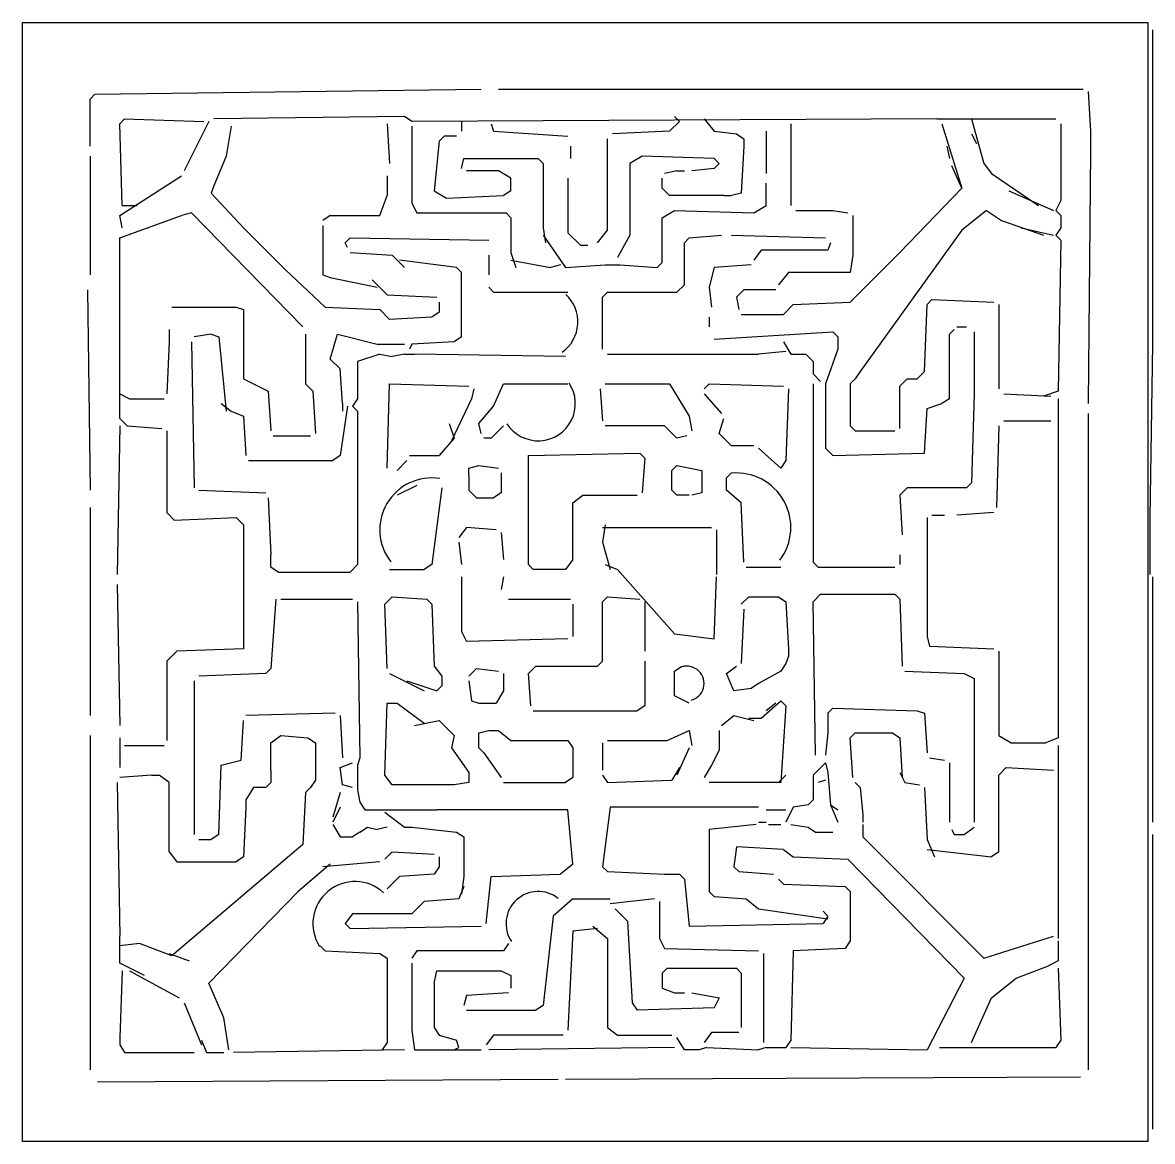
# Model space of a CAD drawing. Extents: x -42728 to 99010, y -18674 to 47645.
# Drawn here: x 64971 to 67431, y 38414 to 40850 of the extents above; entities that cross this region are included whole.
import ezdxf

# ---------------------------------------------------------------- set-up
doc = ezdxf.new("R2010")
doc.units = 0
doc.header["$LTSCALE"] = 100
doc.header["$MEASUREMENT"] = 0
doc.layers.get('0').update_dxf_attribs({"linetype": 'CONTINUOUS'})
doc.layers.add('家具', color=223, linetype='CONTINUOUS')
doc.styles.get("Standard").update_dxf_attribs({"font": 'ISOCP'})

# ---------------------------------------------------------------- blocks, each defined once
blk = doc.blocks.new('A$C6E686667')
at = {"layer": '家具', "color": 3}
for p, q in [((104.5, 265.8), (104.5, 2702)), ((104.5, 2702), (2554.6, 2702)), ((2554.6, 2702), (2554.6, 265.8)), ((2564.3, 2686.4), (2564.3, 2637.9)), ((2564.3, 2637.9), (2564.3, 2605.5)), ((2564.3, 2605.5), (2564.3, 2001.6)), ((251.3, 2535.4), (262, 2546.2)), ((251.3, 2433), (251.3, 2535.4)), ((262, 2546.2), (1103.1, 2557)), ((1140.9, 2557), (2413.3, 2557)), ((2424.1, 2551.6), (2429.5, 2465.3)), ((316, 2481.5), (326.7, 2492.3)), ((326.7, 2492.3), (499.3, 2486.9)), ((510.1, 2486.9), (456.1, 2379.1)), ((936, 2497.7), (520.8, 2492.3)), ((952.2, 2486.9), (936, 2497.7)), ((2095.2, 2492.3), (952.2, 2486.9)), ((1060, 2486.9), (1060, 2465.3)), ((1534.5, 2486.9), (1512.9, 2465.3)), ((1523.7, 2497.7), (1534.5, 2486.9)), ((1588.4, 2492.3), (1610, 2465.3)), ((2095.2, 2492.3), (2111.4, 2492.3)), ((2111.4, 2492.3), (2354, 2492.3)), ((2159.9, 2492.3), (2170.7, 2492.3)), ((2170.7, 2492.3), (2197.6, 2395.2)), ((321.3, 2303.6), (316, 2481.5)), ((558.6, 2476.1), (547.8, 2411.4)), ((898.3, 2481.5), (903.6, 2395.2)), ((952.2, 2476.1), (952.2, 2309)), ((1124.7, 2481.5), (1130.1, 2465.3)), ((1130.1, 2465.3), (1291.8, 2454.5)), ((1512.9, 2465.3), (1388.9, 2459.9)), ((1610, 2465.3), (1658.5, 2459.9)), ((1658.5, 2459.9), (1674.7, 2449.1)), ((1723.2, 2465.3), (1723.2, 2373.7)), ((1777.1, 2481.5), (1777.1, 2303.6)), ((2106, 2481.5), (2149.1, 2341.3)), ((2170.7, 2459.9), (2181.5, 2438.4)), ((2364.8, 2481.5), (2364.8, 2314.4)), ((2429.5, 2465.3), (2429.5, 2422.2)), ((1011.5, 2443.8), (1000.7, 2335.9)), ((1022.3, 2454.5), (1011.5, 2443.8)), ((1049.2, 2454.5), (1022.3, 2454.5)), ((1378.1, 2249.7), (1378.1, 2449.1)), ((1674.7, 2449.1), (1674.7, 2433)), ((251.3, 2411.4), (251.3, 2152.6)), ((547.8, 2411.4), (520.8, 2346.7)), ((1297.2, 2433), (1297.2, 2406)), ((1453.6, 2411.4), (1426.6, 2395.2)), ((1610, 2406), (1453.6, 2411.4)), ((1674.7, 2433), (1669.3, 2330.5)), ((2116.8, 2433), (2122.2, 2406)), ((2429.5, 2422.2), (2424.1, 1872.2)), ((1060, 2384.4), (1065.4, 2406)), ((1065.4, 2406), (1227.1, 2406)), ((1227.1, 2406), (1237.9, 2395.2)), ((1237.9, 2395.2), (1237.9, 2255)), ((1426.6, 2395.2), (1426.6, 2238.9)), ((1610, 2406), (1620.7, 2395.2)), ((1620.7, 2395.2), (1610, 2384.4)), ((2149.1, 2341.3), (2127.6, 2389.8)), ((2197.6, 2395.2), (2213.8, 2373.7)), ((316, 2282), (450.7, 2368.3)), ((898.3, 2368.3), (898.3, 2325.1)), ((1140.9, 2379.1), (1070.8, 2379.1)), ((1167.8, 2362.9), (1140.9, 2379.1)), ((1167.8, 2335.9), (1167.8, 2362.9)), ((1291.8, 2362.9), (1291.8, 2244.3)), ((1496.7, 2341.3), (1496.7, 2362.9)), ((1529.1, 2379.1), (1502.1, 2373.7)), ((1529.1, 2379.1), (1545.3, 2379.1)), ((1610, 2384.4), (1561.4, 2379.1)), ((2213.8, 2373.7), (2316.3, 2303.6)), ((520.8, 2346.7), (515.4, 2330.5)), ((1512.9, 2325.1), (1496.7, 2341.3)), ((1723.2, 2303.6), (1723.2, 2352.1)), ((2014.3, 2201.1), (2149.1, 2341.3)), ((515.4, 2330.5), (585.5, 2255)), ((882.1, 2282), (898.3, 2325.1)), ((1000.7, 2335.9), (1027.7, 2319.7)), ((1027.7, 2319.7), (1151.7, 2325.1)), ((1167.8, 2335.9), (1151.7, 2325.1)), ((1631.5, 2325.1), (1512.9, 2325.1)), ((1631.5, 2325.1), (1647.7, 2325.1)), ((1669.3, 2330.5), (1647.7, 2325.1)), ((2251.6, 2335.9), (2348.6, 2292.8)), ((2364.8, 2314.4), (2354, 2292.8)), ((321.3, 2303.6), (353.7, 2303.6)), ((952.2, 2309), (963, 2287.4)), ((1496.7, 2276.6), (1523.7, 2292.8)), ((1523.7, 2292.8), (1696.2, 2287.4)), ((1696.2, 2287.4), (1723.2, 2303.6)), ((1787.9, 2292.8), (1847.2, 2292.8)), ((1847.2, 2292.8), (1868.8, 2292.8)), ((1868.8, 2292.8), (1901.1, 2287.4)), ((2203, 2292.8), (2149.1, 2249.7)), ((2203, 2292.8), (2235.4, 2271.2)), ((2354, 2292.8), (2364.8, 2282)), ((316, 2233.5), (450.7, 2282)), ((321.3, 2255), (316, 2282)), ((472.3, 2287.4), (450.7, 2282)), ((472.3, 2287.4), (714.9, 2039.4)), ((774.2, 2282), (758.1, 2271.2)), ((774.2, 2282), (882.1, 2282)), ((963, 2287.4), (1157.1, 2287.4)), ((1157.1, 2287.4), (1167.8, 2276.6)), ((1167.8, 2276.6), (1167.8, 2201.1)), ((1496.7, 2179.6), (1496.7, 2276.6)), ((1911.9, 2282), (1911.9, 2228.1)), ((2235.4, 2271.2), (2327, 2238.9)), ((2364.8, 2282), (2364.8, 2255)), ((585.5, 2255), (617.9, 2222.7)), ((758.1, 2260.4), (758.1, 2152.6)), ((1237.9, 2255), (1243.3, 2222.7)), ((1237.9, 2238.9), (1286.5, 2168.8)), ((1291.8, 2244.3), (1318.8, 2217.3)), ((1356.5, 2222.7), (1378.1, 2249.7)), ((1426.6, 2238.9), (1399.7, 2190.3)), ((1556, 2233.5), (1626.1, 2238.9)), ((1647.7, 2238.9), (1852.6, 2233.5)), ((2149.1, 2249.7), (1928.1, 1942.3)), ((2278.5, 2255), (2348.6, 2238.9)), ((2364.8, 2255), (2354, 2238.9)), ((2354, 2238.9), (2364.8, 2228.1)), ((316, 1839.9), (316, 2233.5)), ((617.9, 2222.7), (655.6, 2185)), ((806.6, 2222.7), (817.4, 2233.5)), ((812, 2211.9), (806.6, 2222.7)), ((817.4, 2233.5), (1119.3, 2228.1)), ((1318.8, 2217.3), (1335, 2217.3)), ((1545.3, 2222.7), (1556, 2233.5)), ((1545.3, 2131), (1545.3, 2222.7)), ((1863.4, 2222.7), (1858, 2206.5)), ((1911.9, 2228.1), (1911.9, 2195.7)), ((2364.8, 2228.1), (2359.4, 1899.2)), ((817.4, 2201.1), (909, 2195.7)), ((909, 2195.7), (936, 2168.8)), ((1119.3, 2195.7), (1119.3, 2152.6)), ((1167.8, 2201.1), (1178.6, 2168.8)), ((1712.4, 2206.5), (1696.2, 2185)), ((1858, 2206.5), (1712.4, 2206.5)), ((1906.5, 2093.3), (2014.3, 2201.1)), ((1911.9, 2195.7), (1906.5, 2158)), ((655.6, 2185), (677.2, 2163.4)), ((1049.2, 2168.8), (925.2, 2185)), ((1060, 2158), (1049.2, 2168.8)), ((1167.8, 2185), (1254.1, 2168.8)), ((1275.7, 2174.2), (1254.1, 2168.8)), ((1286.5, 2168.8), (1372.7, 2174.2)), ((1372.7, 2174.2), (1405.1, 2174.2)), ((1405.1, 2174.2), (1485.9, 2168.8)), ((1485.9, 2168.8), (1496.7, 2179.6)), ((1610, 2168.8), (1599.2, 2125.6)), ((1690.8, 2174.2), (1610, 2168.8)), ((677.2, 2163.4), (763.5, 2082.5)), ((758.1, 2152.6), (774.2, 2147.2)), ((774.2, 2147.2), (876.7, 2125.6)), ((865.9, 2141.8), (898.3, 2109.5)), ((1060, 2017.8), (1060, 2158)), ((1771.7, 2158), (1750.1, 2131)), ((1906.5, 2158), (1771.7, 2158)), ((245.9, 2120.3), (251.3, 1683.5)), ((1119.3, 2125.6), (1130.1, 2114.9)), ((1529.1, 2114.9), (1545.3, 2131)), ((1599.2, 2125.6), (1604.6, 2082.5)), ((1674.7, 2120.3), (1658.5, 2104.1)), ((1744.7, 2120.3), (1674.7, 2120.3)), ((898.3, 2109.5), (1006.1, 2104.1)), ((1011.5, 2093.3), (1011.5, 2071.7)), ((1130.1, 2114.9), (1291.8, 2114.9)), ((1367.3, 2104.1), (1378.1, 2114.9)), ((1367.3, 1990.9), (1367.3, 2104.1)), ((1378.1, 2114.9), (1529.1, 2114.9)), ((1658.5, 2104.1), (1663.9, 2077.1)), ((1782.5, 2087.9), (1906.5, 2093.3)), ((2073.6, 2087.9), (2084.4, 2098.7)), ((2084.4, 2098.7), (2219.2, 2093.3)), ((429.2, 2082.5), (569.4, 2082.5)), ((569.4, 2082.5), (585.5, 2077.1)), ((585.5, 2077.1), (585.5, 1926.2)), ((763.5, 2082.5), (882.1, 2077.1)), ((882.1, 2077.1), (903.6, 2055.6)), ((1011.5, 2071.7), (995.3, 2060.9)), ((1669.3, 2066.3), (1760.9, 2066.3)), ((1760.9, 2066.3), (1782.5, 2087.9)), ((2068.2, 1942.3), (2073.6, 2087.9)), ((2230, 2087.9), (2230, 1904.6)), ((995.3, 2060.9), (903.6, 2055.6)), ((1599.2, 2060.9), (1599.2, 2039.4)), ((423.8, 2034), (423.8, 2007)), ((515.4, 2023.2), (477.7, 2017.8)), ((515.4, 2023.2), (531.6, 2017.8)), ((531.6, 2017.8), (547.8, 1856.1)), ((720.3, 2023.2), (720.3, 2007)), ((774.2, 1969.3), (790.4, 2023.2)), ((790.4, 2023.2), (876.7, 2001.6)), ((1060, 2017.8), (1043.8, 2007)), ((1610, 2012.4), (1868.8, 2028.6)), ((1868.8, 2028.6), (1879.5, 2017.8)), ((1879.5, 2017.8), (1879.5, 1990.9)), ((2122.2, 2023.2), (2132.9, 2034)), ((2122.2, 1883), (2122.2, 2023.2)), ((2138.3, 2039.4), (2159.9, 2039.4)), ((2176.1, 2028.6), (2176.1, 1920.8)), ((423.8, 2007), (418.4, 1893.8)), ((472.3, 2007), (477.7, 1688.9)), ((720.3, 2007), (720.3, 1915.4)), ((876.7, 2001.6), (898.3, 2001.6)), ((898.3, 2001.6), (936, 2001.6)), ((952.2, 2001.6), (946.8, 1990.9)), ((1043.8, 2007), (952.2, 2001.6)), ((1760.9, 2007), (1777.1, 1980.1)), ((2564.3, 2001.6), (2558.9, 1624.2)), ((795.8, 1947.7), (774.2, 1969.3)), ((882.1, 1980.1), (833.6, 1963.9)), ((882.1, 1980.1), (909, 1974.7)), ((936, 1980.1), (909, 1974.7)), ((936, 1980.1), (957.6, 1980.1)), ((1286.5, 1974.7), (957.6, 1980.1)), ((1378.1, 1980.1), (1707, 1980.1)), ((1766.3, 1985.5), (1707, 1980.1)), ((1777.1, 1980.1), (1809.4, 1980.1)), ((1809.4, 1980.1), (1825.6, 1963.9)), ((1879.5, 1990.9), (1852.6, 1915.4)), ((801.2, 1872.2), (795.8, 1947.7)), ((833.6, 1963.9), (833.6, 1931.5)), ((1825.6, 1963.9), (1825.6, 1936.9)), ((585.5, 1926.2), (639.5, 1899.2)), ((833.6, 1931.5), (833.6, 1910)), ((1825.6, 1936.9), (1841.8, 1920.8)), ((1917.3, 1926.2), (1906.5, 1915.4)), ((1928.1, 1942.3), (1917.3, 1926.2)), ((2014.3, 1910), (2030.5, 1926.2)), ((2030.5, 1926.2), (2052.1, 1926.2)), ((2068.2, 1942.3), (2052.1, 1926.2)), ((2176.1, 1920.8), (2176.1, 1893.8)), ((639.5, 1899.2), (644.8, 1812.9)), ((720.3, 1915.4), (736.5, 1899.2)), ((736.5, 1899.2), (741.9, 1807.5)), ((833.6, 1910), (833.6, 1883)), ((898.3, 1732.1), (903.6, 1915.4)), ((903.6, 1915.4), (1076.2, 1910)), ((1087, 1904.6), (1081.6, 1883)), ((1130.1, 1866.8), (1151.7, 1915.4)), ((1151.7, 1915.4), (1291.8, 1915.4)), ((1361.9, 1904.6), (1367.3, 1834.5)), ((1372.7, 1915.4), (1512.9, 1915.4)), ((1512.9, 1915.4), (1556, 1845.3)), ((1588.4, 1904.6), (1599.2, 1915.4)), ((1599.2, 1915.4), (1760.9, 1910)), ((1771.7, 1904.6), (1766.3, 1748.2)), ((1825.6, 1915.4), (1825.6, 1527.2)), ((1852.6, 1915.4), (1852.6, 1888.4)), ((1906.5, 1915.4), (1906.5, 1823.7)), ((2014.3, 1818.3), (2014.3, 1910)), ((2359.4, 1899.2), (2327, 1888.4)), ((316, 1893.8), (337.5, 1883)), ((337.5, 1883), (413, 1883)), ((537, 1872.2), (558.6, 1856.1)), ((801.2, 1872.2), (801.2, 1856.1)), ((833.6, 1883), (822.8, 1866.8)), ((1081.6, 1883), (1038.4, 1791.4)), ((1588.4, 1893.8), (1626.1, 1850.7)), ((1852.6, 1888.4), (1852.6, 1866.8)), ((2073.6, 1861.5), (2106, 1872.2)), ((2122.2, 1883), (2106, 1872.2)), ((2176.1, 1893.8), (2170.7, 1699.7)), ((2240.8, 1893.8), (2343.2, 1888.4)), ((2359.4, 1883), (2359.4, 1845.3)), ((558.6, 1856.1), (585.5, 1845.3)), ((585.5, 1845.3), (590.9, 1759)), ((812, 1866.8), (795.8, 1759)), ((822.8, 1866.8), (833.6, 1856.1)), ((833.6, 1856.1), (833.6, 1521.8)), ((1097.7, 1829.1), (1130.1, 1866.8)), ((1556, 1845.3), (1561.4, 1812.9)), ((1852.6, 1866.8), (1852.6, 1775.2)), ((2068.2, 1764.4), (2073.6, 1861.5)), ((2359.4, 1845.3), (2359.4, 1829.1)), ((2424.1, 1850.7), (2424.1, 421.9)), ((316, 1823.7), (310.6, 1500.2)), ((316, 1839.9), (332.1, 1823.7)), ((332.1, 1823.7), (407.6, 1818.3)), ((1033, 1829.1), (1043.8, 1796.8)), ((1103.1, 1807.5), (1097.7, 1829.1)), ((1151.7, 1823.7), (1124.7, 1796.8)), ((1502.1, 1823.7), (1372.7, 1823.7)), ((1529.1, 1796.8), (1502.1, 1823.7)), ((1620.7, 1807.5), (1631.5, 1839.9)), ((1906.5, 1823.7), (1917.3, 1812.9)), ((2230, 1823.7), (2224.6, 1645.8)), ((2240.8, 1834.5), (2343.2, 1834.5)), ((2359.4, 1829.1), (2359.4, 1144.4)), ((418.4, 1812.9), (418.4, 1635)), ((650.2, 1802.1), (731.1, 1802.1)), ((1043.8, 1796.8), (1011.5, 1759)), ((1124.7, 1796.8), (1108.5, 1796.8)), ((1550.6, 1802.1), (1529.1, 1796.8)), ((1647.7, 1780.6), (1620.7, 1807.5)), ((1917.3, 1812.9), (2003.5, 1812.9)), ((1696.2, 1780.6), (1647.7, 1780.6)), ((1707, 1775.2), (1755.5, 1732.1)), ((1852.6, 1775.2), (1868.8, 1759)), ((596.3, 1748.2), (779.6, 1748.2)), ((795.8, 1759), (779.6, 1748.2)), ((941.4, 1748.2), (919.8, 1726.7)), ((946.8, 1759), (1011.5, 1759)), ((1205.6, 1759), (1448.2, 1764.4)), ((1205.6, 1521.8), (1205.6, 1759)), ((1448.2, 1764.4), (1459, 1753.6)), ((1459, 1753.6), (1453.6, 1678.1)), ((1766.3, 1748.2), (1755.5, 1732.1)), ((1868.8, 1759), (2068.2, 1764.4)), ((1076.2, 1732.1), (1097.7, 1737.4)), ((1076.2, 1715.9), (1076.2, 1732.1)), ((1097.7, 1737.4), (1140.9, 1732.1)), ((1518.3, 1726.7), (1529.1, 1737.4)), ((1518.3, 1683.5), (1518.3, 1726.7)), ((1529.1, 1737.4), (1583, 1726.7)), ((1583, 1726.7), (1583, 1678.1)), ((1076.2, 1715.9), (1076.2, 1683.5)), ((1146.3, 1721.3), (1146.3, 1678.1)), ((1636.9, 1710.5), (1647.7, 1721.3)), ((1636.9, 1683.5), (1636.9, 1710.5)), ((2170.7, 1699.7), (2159.9, 1688.9)), ((488.5, 1683.5), (634.1, 1678.1)), ((963, 1694.3), (919.8, 1672.7)), ((1016.9, 1688.9), (995.3, 1521.8)), ((1076.2, 1683.5), (1092.4, 1667.4)), ((1146.3, 1678.1), (1130.1, 1667.4)), ((1302.6, 1656.6), (1324.2, 1672.7)), ((1324.2, 1672.7), (1442.8, 1672.7)), ((1529.1, 1672.7), (1518.3, 1683.5)), ((1556, 1672.7), (1529.1, 1672.7)), ((1583, 1678.1), (1561.4, 1672.7)), ((1669.3, 1656.6), (1636.9, 1683.5)), ((2030.5, 1688.9), (2014.3, 1672.7)), ((2014.3, 1672.7), (2019.7, 1586.5)), ((2159.9, 1688.9), (2030.5, 1688.9)), ((639.5, 1667.4), (644.8, 1543.3)), ((1092.4, 1667.4), (1130.1, 1667.4)), ((1302.6, 1532.6), (1302.6, 1656.6)), ((1674.7, 1527.2), (1669.3, 1656.6)), ((251.3, 1645.8), (251.3, 1192.9)), ((418.4, 1635), (434.6, 1618.8)), ((434.6, 1618.8), (569.4, 1624.2)), ((569.4, 1624.2), (585.5, 1608)), ((2073.6, 1624.2), (2073.6, 1365.4)), ((2084.4, 1629.6), (2111.4, 1629.6)), ((2219.2, 1635), (2138.3, 1629.6)), ((2558.9, 1624.2), (2558.9, 1608)), ((585.5, 1608), (585.5, 1338.5)), ((1070.8, 1602.7), (1054.6, 1581.1)), ((1135.5, 1597.3), (1070.8, 1602.7)), ((1372.7, 1608), (1367.3, 1570.3)), ((1367.3, 1602.7), (1604.6, 1602.7)), ((2558.9, 1608), (2558.9, 1500.2)), ((1146.3, 1591.9), (1151.7, 1532.6)), ((1615.3, 1597.3), (1615.3, 1500.2)), ((1054.6, 1570.3), (1060, 1521.8)), ((1367.3, 1570.3), (1383.5, 1511)), ((644.8, 1516.4), (644.8, 1543.3)), ((1302.6, 1532.6), (1286.5, 1511)), ((1825.6, 1527.2), (1836.4, 1516.4)), ((2014.3, 1543.3), (2014.3, 1521.8)), ((661, 1505.6), (644.8, 1516.4)), ((661, 1505.6), (817.4, 1505.6)), ((833.6, 1521.8), (817.4, 1505.6)), ((903.6, 1511), (979.1, 1511)), ((995.3, 1521.8), (979.1, 1511)), ((1216.4, 1511), (1205.6, 1521.8)), ((1286.5, 1511), (1216.4, 1511)), ((1372.7, 1521.8), (1399.7, 1511)), ((1399.7, 1511), (1523.7, 1370.8)), ((1680, 1516.4), (1755.5, 1516.4)), ((1836.4, 1516.4), (2003.5, 1516.4)), ((310.6, 1478.6), (316, 1171.3)), ((1060, 1494.8), (1060, 1376.2)), ((1151.7, 1494.8), (1146.3, 1467.9)), ((1610, 1360), (1615.3, 1494.8)), ((2564.3, 1494.8), (2564.3, 1478.6)), ((2564.3, 1478.6), (2564.3, 1435.5)), ((892.9, 1435.5), (909, 1451.7)), ((909, 1451.7), (984.5, 1446.3)), ((1367.3, 1440.9), (1378.1, 1451.7)), ((1378.1, 1451.7), (1448.2, 1446.3)), ((1669.3, 1435.5), (1685.4, 1451.7)), ((1685.4, 1451.7), (1750.1, 1451.7)), ((1750.1, 1451.7), (1766.3, 1440.9)), ((1825.6, 1440.9), (1841.8, 1457.1)), ((1841.8, 1457.1), (2003.5, 1457.1)), ((2003.5, 1457.1), (2014.3, 1446.3)), ((655.6, 1446.3), (644.8, 1295.3)), ((666.4, 1446.3), (822.8, 1446.3)), ((833.6, 1440.9), (838.9, 1101.2)), ((898.3, 1295.3), (892.9, 1435.5)), ((984.5, 1446.3), (995.3, 1435.5)), ((995.3, 1435.5), (1000.7, 1300.7)), ((1162.4, 1446.3), (1297.2, 1446.3)), ((1302.6, 1435.5), (1302.6, 1365.4)), ((1367.3, 1311.5), (1367.3, 1440.9)), ((1459, 1440.9), (1459, 1333.1)), ((1766.3, 1440.9), (1771.7, 1338.5)), ((1831, 1106.6), (1825.6, 1440.9)), ((2014.3, 1446.3), (2019.7, 1300.7)), ((2564.3, 1435.5), (2564.3, 1419.3)), ((1674.7, 1424.7), (1669.3, 1306.1)), ((2564.3, 1419.3), (2564.3, 1214.5)), ((1060, 1376.2), (1070.8, 1354.6)), ((1291.8, 1360), (1070.8, 1354.6)), ((1523.7, 1370.8), (1610, 1360)), ((2073.6, 1365.4), (2079, 1343.9)), ((440, 1333.1), (418.4, 1311.5)), ((585.5, 1338.5), (440, 1333.1)), ((1771.7, 1338.5), (1771.7, 1322.3)), ((2079, 1343.9), (2219.2, 1338.5)), ((2230, 1333.1), (2230, 1149.8)), ((418.4, 1311.5), (418.4, 1139)), ((1356.5, 1300.7), (1367.3, 1311.5)), ((1459, 1311.5), (1459, 1214.5)), ((1766.3, 1306.1), (1755.5, 1289.9)), ((1771.7, 1322.3), (1766.3, 1306.1)), ((634.1, 1284.5), (488.5, 1279.2)), ((644.8, 1295.3), (634.1, 1284.5)), ((903.6, 1284.5), (979.1, 1246.8)), ((1000.7, 1300.7), (1016.9, 1279.2)), ((1016.9, 1279.2), (1016.9, 1257.6)), ((1076.2, 1279.2), (1092.4, 1295.3)), ((1092.4, 1295.3), (1140.9, 1289.9)), ((1151.7, 1284.5), (1151.7, 1246.8)), ((1205.6, 1284.5), (1221.8, 1300.7)), ((1211, 1214.5), (1205.6, 1284.5)), ((1221.8, 1300.7), (1356.5, 1300.7)), ((1523.7, 1289.9), (1539.9, 1300.7)), ((1523.7, 1236), (1523.7, 1289.9)), ((1636.9, 1284.5), (1658.5, 1300.7)), ((1653.1, 1246.8), (1636.9, 1284.5)), ((1755.5, 1289.9), (1707, 1263)), ((2025.1, 1289.9), (2154.5, 1284.5)), ((2154.5, 1284.5), (2176.1, 1273.8)), ((477.7, 1268.4), (477.7, 934.1)), ((941.4, 1268.4), (1006.1, 1246.8)), ((1006.1, 1246.8), (1016.9, 1257.6)), ((1076.2, 1268.4), (1081.6, 1225.2)), ((1707, 1263), (1690.8, 1252.2)), ((2176.1, 1273.8), (2176.1, 961)), ((1151.7, 1246.8), (1135.5, 1219.8)), ((1556, 1219.8), (1523.7, 1236)), ((1690.8, 1252.2), (1653.1, 1246.8)), ((892.9, 1063.5), (898.3, 1219.8)), ((898.3, 1219.8), (919.8, 1219.8)), ((919.8, 1219.8), (979.1, 1176.7)), ((1081.6, 1225.2), (1097.7, 1219.8)), ((1097.7, 1219.8), (1135.5, 1219.8)), ((1459, 1214.5), (1442.8, 1203.7)), ((1712.4, 1187.5), (1755.5, 1225.2)), ((1744.7, 1219.8), (1723.2, 1203.7)), ((1755.5, 1225.2), (1766.3, 1214.5)), ((1766.3, 1214.5), (1755.5, 1047.3)), ((1858, 1198.3), (1868.8, 1209.1)), ((1868.8, 1209.1), (2052.1, 1203.7)), ((2564.3, 1214.5), (2564.3, 1176.7)), ((580.1, 1095.8), (585.5, 1182.1)), ((785, 1198.3), (590.9, 1192.9)), ((795.8, 1192.9), (801.2, 1101.2)), ((957.6, 1171.3), (1011.5, 1182.1)), ((1011.5, 1182.1), (1043.8, 1149.8)), ((1216.4, 1203.7), (1442.8, 1203.7)), ((1626.1, 1171.3), (1653.1, 1192.9)), ((1653.1, 1192.9), (1696.2, 1182.1)), ((1685.4, 1187.5), (1712.4, 1187.5)), ((1858, 1198.3), (1858, 1155.1)), ((2052.1, 1203.7), (2068.2, 1198.3)), ((2068.2, 1198.3), (2073.6, 1112)), ((1097.7, 1155.1), (1119.3, 1160.5)), ((1119.3, 1160.5), (1140.9, 1160.5)), ((1140.9, 1160.5), (1167.8, 1139)), ((1507.5, 1139), (1556, 1160.5)), ((1556, 1160.5), (1561.4, 1128.2)), ((1620.7, 1160.5), (1620.7, 1117.4)), ((2564.3, 1176.7), (2564.3, 1155.1)), ((251.3, 1149.8), (251.3, 421.9)), ((316, 1144.4), (316, 1079.7)), ((644.8, 1133.6), (666.4, 1149.8)), ((644.8, 1074.3), (644.8, 1133.6)), ((666.4, 1149.8), (725.7, 1144.4)), ((725.7, 1144.4), (741.9, 1133.6)), ((741.9, 1133.6), (741.9, 1052.7)), ((1043.8, 1149.8), (1038.4, 1122.8)), ((1097.7, 1122.8), (1097.7, 1155.1)), ((1167.8, 1139), (1291.8, 1139)), ((1291.8, 1139), (1302.6, 1122.8)), ((1367.3, 1133.6), (1367.3, 1074.3)), ((1378.1, 1139), (1507.5, 1139)), ((1858, 1155.1), (1852.6, 1106.6)), ((1906.5, 1144.4), (1917.3, 1155.1)), ((1911.9, 1058.1), (1906.5, 1144.4)), ((1917.3, 1155.1), (1998.2, 1155.1)), ((1998.2, 1155.1), (2014.3, 1144.4)), ((2014.3, 1144.4), (2019.7, 1058.1)), ((2230, 1149.8), (2257, 1133.6)), ((2257, 1133.6), (2332.4, 1133.6)), ((2359.4, 1144.4), (2332.4, 1133.6)), ((2564.3, 1155.1), (2564.3, 1117.4)), ((326.7, 1128.2), (413, 1128.2)), ((1038.4, 1122.8), (1076.2, 1068.9)), ((1108.5, 1112), (1097.7, 1122.8)), ((1108.5, 1112), (1146.3, 1058.1)), ((1302.6, 1122.8), (1302.6, 1058.1)), ((1556, 1122.8), (1529.1, 1063.5)), ((1620.7, 1117.4), (1604.6, 1085.1)), ((2359.4, 1128.2), (2359.4, 1085.1)), ((2564.3, 1117.4), (2564.3, 1085.1)), ((531.6, 934.1), (537, 1085.1)), ((537, 1085.1), (580.1, 1095.8)), ((795.8, 1079.7), (822.8, 1090.4)), ((838.9, 1101.2), (833.6, 1085.1)), ((833.6, 1085.1), (833.6, 1052.7)), ((1604.6, 1085.1), (1588.4, 1058.1)), ((1852.6, 1090.4), (1825.6, 1063.5)), ((1852.6, 1090.4), (1858, 1068.9)), ((2079, 1101.2), (2111.4, 1095.8)), ((2122.2, 1090.4), (2122.2, 961)), ((2359.4, 1085.1), (2359.4, 1068.9)), ((2564.3, 1085.1), (2564.3, 961)), ((386, 1063.5), (316, 1058.1)), ((386, 1063.5), (402.2, 1063.5)), ((423.8, 1047.3), (402.2, 1063.5)), ((644.8, 1074.3), (644.8, 1047.3)), ((801.2, 1041.9), (795.8, 1079.7)), ((909, 1041.9), (892.9, 1063.5)), ((1076.2, 1068.9), (1076.2, 1047.3)), ((1302.6, 1058.1), (1286.5, 1047.3)), ((1367.3, 1063.5), (1378.1, 1047.3)), ((1534.5, 1079.7), (1518.3, 1052.7)), ((1766.3, 1063.5), (1750.1, 1047.3)), ((1825.6, 1063.5), (1825.6, 1009.6)), ((1858, 1068.9), (1863.4, 998.8)), ((2014.3, 1068.9), (2025.1, 1047.3)), ((2230, 1063.5), (2246.2, 1079.7)), ((2230, 896.3), (2230, 1063.5)), ((2246.2, 1079.7), (2348.6, 1074.3)), ((2359.4, 1068.9), (2359.4, 718.4)), ((310.6, 1047.3), (316, 713)), ((423.8, 896.3), (423.8, 1047.3)), ((607.1, 1036.5), (590.9, 1009.6)), ((634.1, 1036.5), (607.1, 1036.5)), ((644.8, 1047.3), (634.1, 1036.5)), ((731.1, 1036.5), (720.3, 1025.7)), ((741.9, 1052.7), (731.1, 1036.5)), ((822.8, 1036.5), (801.2, 1041.9)), ((833.6, 1052.7), (833.6, 1031.1)), ((1043.8, 1041.9), (909, 1041.9)), ((1076.2, 1047.3), (1043.8, 1041.9)), ((1151.7, 1047.3), (1286.5, 1047.3)), ((1378.1, 1047.3), (1518.3, 1052.7)), ((1755.5, 1047.3), (1599.2, 1047.3)), ((1852.6, 1052.7), (1836.4, 1047.3)), ((1917.3, 1047.3), (1928.1, 1036.5)), ((1928.1, 1036.5), (1933.5, 977.2)), ((2025.1, 1047.3), (2057.5, 1041.9)), ((2068.2, 1036.5), (2073.6, 923.3)), ((590.9, 1009.6), (590.9, 993.4)), ((720.3, 1025.7), (714.9, 912.5)), ((795.8, 1025.7), (779.6, 971.8)), ((833.6, 1031.1), (838.9, 1004.2)), ((1825.6, 1009.6), (1814.8, 998.8)), ((590.9, 993.4), (585.5, 885.6)), ((795.8, 993.4), (779.6, 961)), ((838.9, 1004.2), (849.7, 988)), ((849.7, 988), (876.7, 988)), ((876.7, 988), (903.6, 988)), ((903.6, 988), (930.6, 988)), ((930.6, 988), (957.6, 988)), ((957.6, 988), (979.1, 988)), ((979.1, 988), (1006.1, 988)), ((1291.8, 988), (1006.1, 988)), ((1302.6, 869.4), (1291.8, 988)), ((1383.5, 993.4), (1367.3, 864)), ((1707, 993.4), (1383.5, 993.4)), ((1723.2, 988), (1766.3, 988)), ((1782.5, 993.4), (1766.3, 961)), ((1814.8, 998.8), (1782.5, 993.4)), ((1863.4, 998.8), (1879.5, 988)), ((1863.4, 998.8), (1879.5, 961)), ((892.9, 982.6), (936, 950.3)), ((1707, 961), (1723.2, 961)), ((1933.5, 977.2), (1933.5, 961)), ((779.6, 955.7), (795.8, 928.7)), ((838.9, 939.5), (822.8, 928.7)), ((838.9, 939.5), (855.1, 950.3)), ((855.1, 950.3), (876.7, 944.9)), ((898.3, 950.3), (876.7, 944.9)), ((936, 950.3), (952.2, 950.3)), ((952.2, 950.3), (1049.2, 939.5)), ((1049.2, 939.5), (1065.4, 928.7)), ((1701.6, 955.7), (1599.2, 944.9)), ((1599.2, 944.9), (1599.2, 810.1)), ((1728.6, 955.7), (1755.5, 955.7)), ((1777.1, 955.7), (1814.8, 950.3)), ((1814.8, 950.3), (1831, 939.5)), ((1831, 939.5), (1868.8, 939.5)), ((1933.5, 955.7), (1933.5, 928.7)), ((2127.6, 944.9), (2132.9, 934.1)), ((2154.5, 934.1), (2176.1, 950.3)), ((714.9, 912.5), (429.2, 669.9)), ((488.5, 923.3), (515.4, 923.3)), ((531.6, 934.1), (515.4, 923.3)), ((795.8, 928.7), (822.8, 928.7)), ((1065.4, 928.7), (1065.4, 858.6)), ((1933.5, 928.7), (2197.6, 664.5)), ((2073.6, 923.3), (2089.8, 885.6)), ((2132.9, 934.1), (2154.5, 934.1)), ((2564.3, 934.1), (2564.3, 907.1)), ((423.8, 896.3), (440, 874.8)), ((585.5, 885.6), (569.4, 874.8)), ((892.9, 880.2), (909, 896.3)), ((909, 896.3), (1000.7, 891)), ((1011.5, 885.6), (1011.5, 864)), ((1658.5, 907.1), (1653.1, 864)), ((1760.9, 901.7), (1658.5, 907.1)), ((1760.9, 901.7), (1782.5, 885.6)), ((1782.5, 885.6), (1901.1, 880.2)), ((2073.6, 901.7), (2213.8, 885.6)), ((2230, 896.3), (2213.8, 885.6)), ((2564.3, 907.1), (2564.3, 885.6)), ((2564.3, 885.6), (2564.3, 826.2)), ((440, 874.8), (526.2, 874.8)), ((526.2, 874.8), (553.2, 874.8)), ((553.2, 874.8), (569.4, 874.8)), ((774.2, 869.4), (704.2, 810.1)), ((882.1, 874.8), (758.1, 864)), ((1011.5, 864), (1000.7, 847.8)), ((1302.6, 869.4), (1275.7, 847.8)), ((1367.3, 864), (1378.1, 853.2)), ((1653.1, 864), (1663.9, 853.2)), ((1901.1, 880.2), (2154.5, 621.4)), ((925.2, 842.4), (898.3, 815.5)), ((1000.7, 847.8), (925.2, 842.4)), ((1065.4, 842.4), (1060, 804.7)), ((1065.4, 858.6), (1065.4, 842.4)), ((1113.9, 740), (1124.7, 842.4)), ((1124.7, 842.4), (1275.7, 847.8)), ((1378.1, 853.2), (1502.1, 847.8)), ((1502.1, 847.8), (1534.5, 847.8)), ((1534.5, 847.8), (1545.3, 837)), ((1545.3, 837), (1556, 734.6)), ((1663.9, 853.2), (1739.4, 847.8)), ((1750.1, 837), (1760.9, 826.2)), ((1065.4, 820.9), (1054.6, 793.9)), ((1760.9, 826.2), (1895.7, 820.9)), ((1895.7, 820.9), (1906.5, 810.1)), ((2564.3, 826.2), (2564.3, 804.7)), ((510.1, 610.6), (704.2, 810.1)), ((979.1, 788.5), (952.2, 761.5)), ((1054.6, 793.9), (979.1, 788.5)), ((1302.6, 793.9), (1259.5, 756.2)), ((1302.6, 793.9), (1351.2, 793.9)), ((1351.2, 793.9), (1383.5, 793.9)), ((1480.6, 793.9), (1383.5, 783.1)), ((1491.3, 788.5), (1491.3, 707.6)), ((1599.2, 810.1), (1610, 799.3)), ((1610, 799.3), (1680, 793.9)), ((1680, 793.9), (1707, 772.3)), ((1906.5, 810.1), (1906.5, 702.2)), ((2564.3, 804.7), (2564.3, 610.6)), ((1394.3, 772.3), (1421.2, 745.4)), ((1707, 772.3), (1858, 750.8)), ((1847.2, 766.9), (1858, 756.2)), ((822.8, 761.5), (806.6, 740)), ((806.6, 740), (817.4, 729.2)), ((930.6, 761.5), (822.8, 761.5)), ((952.2, 761.5), (930.6, 761.5)), ((1259.5, 756.2), (1237.9, 562.1)), ((1421.2, 745.4), (1432, 567.4)), ((1556, 734.6), (1847.2, 740)), ((1858, 756.2), (1847.2, 740)), ((817.4, 729.2), (1103.1, 734.6)), ((1302.6, 723.8), (1291.8, 508.1)), ((1356.5, 729.2), (1302.6, 723.8)), ((1345.8, 734.6), (1378.1, 707.6)), ((2359.4, 718.4), (2359.4, 707.6)), ((316, 653.7), (316, 713)), ((359.1, 696.8), (316, 691.5)), ((429.2, 669.9), (359.1, 696.8)), ((752.7, 691.5), (763.5, 680.7)), ((1162.4, 696.8), (1151.7, 680.7)), ((1378.1, 707.6), (1378.1, 513.5)), ((1491.3, 707.6), (1502.1, 686.1)), ((1906.5, 702.2), (1895.7, 686.1)), ((2197.6, 664.5), (2348.6, 713)), ((2359.4, 702.2), (2359.4, 659.1)), ((423.8, 675.3), (466.9, 659.1)), ((763.5, 680.7), (882.1, 675.3)), ((882.1, 675.3), (898.3, 664.5)), ((898.3, 664.5), (898.3, 648.3)), ((963, 680.7), (952.2, 664.5)), ((1151.7, 680.7), (963, 680.7)), ((1502.1, 686.1), (1707, 680.7)), ((1717.8, 675.3), (1717.8, 481.2)), ((1782.5, 680.7), (1777.1, 486.6)), ((1895.7, 686.1), (1782.5, 680.7)), ((369.9, 626.8), (316, 653.7)), ((898.3, 648.3), (898.3, 481.2)), ((952.2, 653.7), (952.2, 508.1)), ((1496.7, 632.1), (1507.5, 642.9)), ((1507.5, 642.9), (1658.5, 642.9)), ((1658.5, 642.9), (1669.3, 632.1)), ((2267.7, 621.4), (2337.8, 648.3)), ((2359.4, 659.1), (2337.8, 648.3)), ((2359.4, 642.9), (2364.8, 486.6)), ((321.3, 637.5), (316, 492)), ((337.5, 637.5), (445.4, 578.2)), ((1000.7, 610.6), (1006.1, 637.5)), ((1006.1, 637.5), (1027.7, 637.5)), ((1027.7, 637.5), (1146.3, 637.5)), ((1146.3, 637.5), (1167.8, 626.8)), ((1167.8, 626.8), (1167.8, 599.8)), ((1496.7, 632.1), (1496.7, 599.8)), ((1669.3, 632.1), (1669.3, 513.5)), ((2154.5, 621.4), (2073.6, 465)), ((2213.8, 578.2), (2267.7, 621.4)), ((542.4, 535.1), (510.1, 610.6)), ((1000.7, 610.6), (1000.7, 513.5)), ((1496.7, 599.8), (1523.7, 589)), ((2564.3, 610.6), (2564.3, 594.4)), ((2564.3, 594.4), (2564.3, 465)), ((456.1, 567.4), (493.9, 475.8)), ((1070.8, 583.6), (1065.4, 562.1)), ((1162.4, 589), (1070.8, 583.6)), ((1432, 567.4), (1442.8, 551.3)), ((1523.7, 589), (1545.3, 589)), ((1561.4, 589), (1620.7, 578.2)), ((1620.7, 578.2), (1610, 556.7)), ((2170.7, 481.2), (2213.8, 578.2)), ((1070.8, 551.3), (1221.8, 551.3)), ((1237.9, 562.1), (1221.8, 551.3)), ((1610, 556.7), (1442.8, 551.3)), ((553.2, 465), (542.4, 535.1)), ((316, 492), (316, 475.8)), ((952.2, 508.1), (957.6, 465)), ((1000.7, 513.5), (1011.5, 497.4)), ((1011.5, 497.4), (1049.2, 486.6)), ((1130.1, 497.4), (1113.9, 475.8)), ((1281.1, 497.4), (1130.1, 497.4)), ((1378.1, 513.5), (1399.7, 497.4)), ((1399.7, 497.4), (1518.3, 497.4)), ((1545.3, 465), (1529.1, 492)), ((1604.6, 502.7), (1588.4, 481.2)), ((1663.9, 502.7), (1604.6, 502.7)), ((316, 475.8), (326.7, 459.6)), ((493.9, 486.6), (504.7, 459.6)), ((898.3, 481.2), (887.5, 465)), ((1043.8, 465), (1054.6, 470.4)), ((1054.6, 470.4), (1049.2, 486.6)), ((1523.7, 470.4), (1119.3, 465)), ((1593.8, 470.4), (1577.6, 465)), ((1593.8, 470.4), (1707, 465)), ((1723.2, 470.4), (1707, 465)), ((1723.2, 470.4), (1766.3, 470.4)), ((1777.1, 486.6), (1766.3, 470.4)), ((1777.1, 470.4), (2073.6, 465)), ((2100.6, 470.4), (2154.5, 470.4)), ((2154.5, 470.4), (2181.5, 470.4)), ((2181.5, 470.4), (2354, 470.4)), ((2364.8, 486.6), (2354, 470.4)), ((326.7, 459.6), (477.7, 459.6)), ((504.7, 459.6), (542.4, 459.6)), ((936, 465), (564, 459.6)), ((957.6, 465), (1103.1, 465)), ((1577.6, 465), (1545.3, 465)), ((2564.3, 465), (2564.3, 448.8)), ((2564.3, 448.8), (2564.3, 292.5)), ((1270.3, 400.3), (267.4, 394.9)), ((2407.9, 405.7), (1286.5, 400.3)), ((2554.6, 265.8), (104.5, 265.8))]:
    blk.add_line(p, q, dxfattribs=at)
for centre, radius, start, end in [((1232.5, 2050.2), 80.9, 305.5377, 47.4896), ((1227.1, 1872.2), 80.9, 212.7352, 33.6901), ((995.3, 1597.3), 113.2, 81.0274, 217.875), ((1658.5, 1602.7), 118.6, 323.1301, 95.1944), ((1550.6, 1263), 37.7, 284.0362, 105.9454), ((828.2, 740), 91.7, 47.1211, 212.7352), ((1227.1, 740), 70.1, 51.3402, 213.6901)]:
    blk.add_arc(centre, radius, start, end, dxfattribs=at)
at = {"layer": '家具', "color": 3, "linetype": 'Continuous', "flags": 9}
for tag, p in [('XSIZE', (0, 6497.9)), ('YSIZE', (0, 6497.9)), ('XSIZE', (673, 3583.4)), ('YSIZE', (673, 3583.4))]:
    blk.add_attdef(tag, p, '', height=0.5, dxfattribs=at)

msp = doc.modelspace()

# ---------------------------------------------------------------- block references
msp.add_blockref('A$C6E686667', (64866.74394, 38147.93401))

doc.saveas('drawing.dxf')
